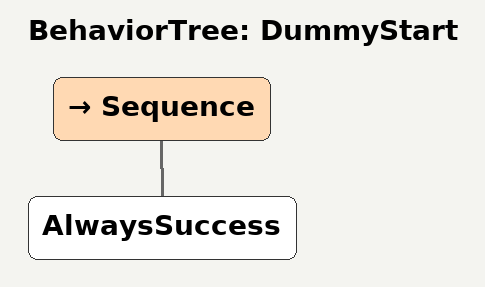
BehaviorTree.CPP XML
<root main_tree_to_execute="DummyStart">
  <BehaviorTree ID="DummyStart">
    <!-- Smoke-only scaffold: used to validate BT server bringup without real actions. -->
    <Sequence>
      <AlwaysSuccess/>
    </Sequence>
  </BehaviorTree>
</root>
